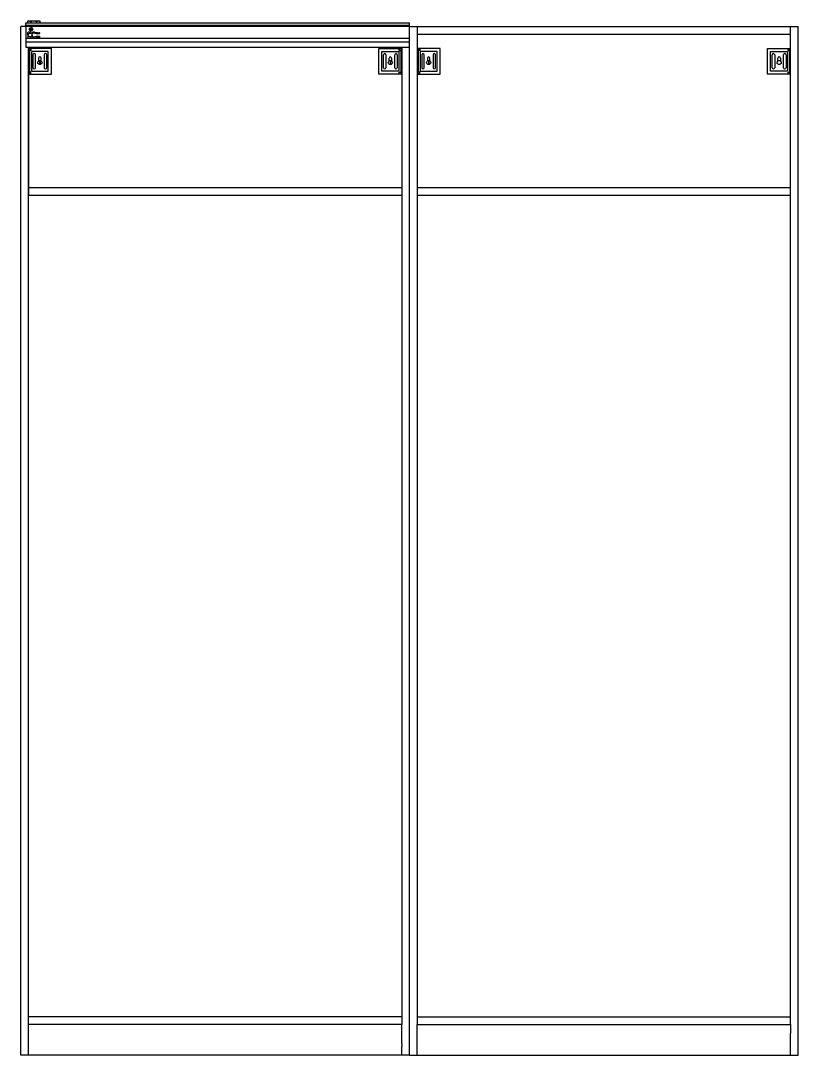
# Model space of a CAD drawing. Header units: centimetres. Extents: x -42 to 1204, y -514 to 706.
# Drawn here: x 696.1 to 848.1, y -20.1 to 182.2 of the extents above; entities that cross this region are included whole.
import ezdxf

# ---------------------------------------------------------------- set-up
doc = ezdxf.new("R2010")
doc.units = ezdxf.units.CM
doc.header["$MEASUREMENT"] = 0

# ---------------------------------------------------------------- blocks, each defined once
blk = doc.blocks.new('vite 4')
for p, q in [((879.17, 414.21), (879.17, 414.91)), ((879.4, 415.14), (879.92, 415.14)), ((880.51, 414.49), (880.51, 414.57)), ((880.51, 414.21), (880.51, 414.49)), ((881.96, 414.54), (882.52, 414.61)), ((882.07, 414.87), (882.64, 414.87)), ((882.52, 414.61), (882.73, 414.67)), ((879.17, 414.21), (879.17, 413.52)), ((879.4, 413.29), (879.92, 413.29)), ((880.51, 414.22), (880.51, 413.94)), ((880.51, 413.94), (880.51, 413.85)), ((881.96, 413.89), (882.52, 413.82)), ((882.07, 413.56), (882.64, 413.56)), ((882.52, 413.82), (882.73, 413.76))]:
    blk.add_line(p, q)
for points in [[(880.21, 415.02, -0.08059), (881.06, 415.1, -0.046169), (881.19, 415.07), (881.98, 414.89, 0.09959), (882.08, 414.87)], [(880.74, 414.8, -0.006174), (880.79, 414.79, -0.006174)], [(880.79, 414.79), (881.72, 414.58, 0.080399), (881.96, 414.54)], [(880.21, 413.4, 0.08059), (881.06, 413.32, 0.046169), (881.19, 413.35), (881.98, 413.54, -0.09959), (882.08, 413.56)], [(880.74, 413.62, 0.006174), (880.79, 413.63, 0.006174)], [(880.79, 413.63), (881.72, 413.85, -0.080399), (881.96, 413.89)]]:
    blk.add_lwpolyline(points, format="xyb")
for points in [[(881.19, 415.07), (881.19, 415.07)], [(881.19, 413.35), (881.19, 413.35)]]:
    blk.add_lwpolyline(points, close=True)
blk.add_circle((879.86, 414.18), 0.554)
for centre, radius, start, end in [((879.44, 414.87), 0.267, 97.5146, 172.4854), ((879.89, 414.87), 0.267, 33.7817, 82.4854), ((880.16, 415.05), 0.0548, 209.7355, 324.364), ((880.22, 415), 0.0212, 108.5166, 139.8301), ((880.78, 414.54), 0.267, 97.5146, 172.4854), ((882.64, 414.75), 0.118, 315.4887, 92.2296), ((879.44, 413.55), 0.267, 187.5146, 262.4854), ((879.89, 413.55), 0.267, 277.5146, 326.2183), ((880.16, 413.38), 0.0548, 35.636, 150.2645), ((880.22, 413.42), 0.0212, 220.1699, 251.4834), ((880.78, 413.89), 0.267, 187.5146, 262.4854), ((882.64, 413.68), 0.118, 267.7704, 44.5113)]:
    blk.add_arc(centre, radius, start, end)

msp = doc.modelspace()

# ---------------------------------------------------------------- linework, layer by layer
for p, q in [((697.51, 181.84), (697.51, 182.24)), ((697.51, 182.24), (699.85, 182.24)), ((699.85, 182.24), (699.85, 181.84)), ((696.12, -20.11), (696.12, 181.09)), ((772.12, 181.09), (696.12, 181.09)), ((697.12, 181.09), (697.12, 181.84)), ((697.12, 181.84), (772.12, 181.84)), ((697.12, 181.34), (772.12, 181.34)), ((697.12, 181.09), (697.12, 178.84)), ((697.93, 180.7), (698, 180.77)), ((698.07, 180.56), (697.93, 180.7)), ((697.93, 180.42), (698.07, 180.56)), ((698, 180.35), (697.93, 180.42)), ((698, 180.77), (698.14, 180.63)), ((698.14, 180.49), (698, 180.35)), ((698.21, 182.09), (698.01, 182.09)), ((698.01, 181.99), (698.01, 182.09)), ((698.01, 181.99), (698.21, 181.99)), ((698.14, 180.63), (698.28, 180.78)), ((698.29, 180.35), (698.14, 180.49)), ((698.21, 181.99), (698.21, 182.09)), ((698.35, 180.71), (698.21, 180.57)), ((698.21, 180.57), (698.35, 180.43)), ((698.28, 180.78), (698.35, 180.71)), ((698.35, 180.43), (698.29, 180.35)), ((699.35, 182.09), (699.15, 182.09)), ((699.15, 181.99), (699.15, 182.09)), ((699.15, 181.99), (699.35, 181.99)), ((699.35, 181.99), (699.35, 182.09)), ((699.35, 181.84), (699.85, 181.84)), ((772.12, 181.09), (772.12, 181.84)), ((772.12, -14.11), (772.12, 181.09)), ((772.12, 181.09), (848.12, 181.09)), ((772.12, -14.11), (772.12, 181.09)), ((773.62, 181.09), (773.62, 180.71)), ((773.62, 180.71), (773.62, -13.2)), ((846.62, 180.5), (846.62, 181.09)), ((846.62, 132.66), (846.62, 180.5)), ((848.12, -20.11), (848.12, 181.09)), ((697.12, 178.84), (772.12, 178.84)), ((697.12, 178.84), (697.12, 178.09)), ((697.12, 178.09), (772.12, 178.09)), ((697.12, 178.09), (697.12, 177.09)), ((773.62, 179.59), (846.62, 179.59)), ((773.62, 179.59), (773.62, 176.79)), ((775.72, 179.61), (775.72, 179.59)), ((697.12, 177.09), (772.12, 177.09)), ((697.62, 132.66), (697.62, 177.09)), ((697.62, 177.09), (697.62, 149.59)), ((702.12, 176.79), (697.62, 176.79)), ((697.82, 176.79), (697.82, 171.79)), ((698.12, 176.39), (697.82, 176.39)), ((698.12, 176.39), (698.12, 176.79)), ((698.12, 176.79), (698.12, 176.39)), ((702.12, 171.79), (702.12, 176.79)), ((766.12, 171.79), (766.12, 176.79)), ((766.12, 176.79), (770.62, 176.79)), ((766.72, 176.19), (767.26, 176.19)), ((770.12, 176.39), (770.12, 176.79)), ((770.12, 176.79), (770.12, 176.39)), ((770.12, 176.39), (770.42, 176.39)), ((770.42, 176.79), (770.42, 171.79)), ((770.62, 177.09), (770.62, -13.2)), ((778.12, 176.79), (773.62, 176.79)), ((773.82, 176.79), (773.82, 171.79)), ((774.12, 176.39), (773.82, 176.39)), ((774.12, 176.39), (774.12, 176.79)), ((774.12, 176.79), (774.12, 176.39)), ((777.52, 176.19), (776.98, 176.19)), ((778.12, 171.79), (778.12, 176.79)), ((842.12, 171.79), (842.12, 176.79)), ((842.12, 176.79), (846.62, 176.79)), ((842.72, 176.19), (843.26, 176.19)), ((846.12, 176.39), (846.12, 176.79)), ((846.12, 176.79), (846.12, 176.39)), ((846.12, 176.39), (846.42, 176.39)), ((846.42, 176.79), (846.42, 171.79)), ((698.51, 175.54), (698.51, 173.04)), ((699.01, 173.04), (699.01, 175.54)), ((699.62, 174.89), (699.62, 174.36)), ((699.82, 174.45), (699.82, 173.65)), ((699.92, 174.45), (699.92, 173.65)), ((700.12, 174.36), (700.12, 174.89)), ((700.73, 175.54), (700.73, 173.04)), ((701.23, 173.04), (701.23, 175.54)), ((767.01, 173.04), (767.01, 175.54)), ((767.51, 175.54), (767.51, 173.04)), ((768.13, 174.36), (768.13, 174.89)), ((768.33, 174.45), (768.33, 173.65)), ((768.43, 174.45), (768.43, 173.65)), ((768.63, 174.89), (768.63, 174.36)), ((769.23, 173.04), (769.23, 175.54)), ((769.73, 175.54), (769.73, 173.04)), ((774.51, 175.54), (774.51, 173.04)), ((775.01, 173.04), (775.01, 175.54)), ((775.62, 174.89), (775.62, 174.36)), ((775.82, 174.45), (775.82, 173.65)), ((775.92, 174.45), (775.92, 173.65)), ((776.12, 174.36), (776.12, 174.89)), ((776.73, 175.54), (776.73, 173.04)), ((777.23, 173.04), (777.23, 175.54)), ((843.01, 173.04), (843.01, 175.54)), ((843.51, 175.54), (843.51, 173.04)), ((844.13, 174.36), (844.13, 174.89)), ((844.63, 174.89), (844.63, 174.36)), ((845.23, 173.04), (845.23, 175.54)), ((845.73, 175.54), (845.73, 173.04)), ((698.12, 172.19), (697.82, 172.19)), ((698.12, 171.79), (698.12, 172.19)), ((698.12, 171.79), (698.12, 172.19)), ((770.12, 171.79), (770.12, 172.19)), ((770.12, 171.79), (770.12, 172.19)), ((770.12, 172.19), (770.42, 172.19)), ((774.12, 172.19), (773.82, 172.19)), ((774.12, 171.79), (774.12, 172.19)), ((774.12, 171.79), (774.12, 172.19)), ((846.12, 171.79), (846.12, 172.19)), ((846.12, 171.79), (846.12, 172.19)), ((846.12, 172.19), (846.42, 172.19)), ((697.62, 171.79), (697.82, 171.79)), ((697.82, 171.79), (698.12, 171.79)), ((698.12, 171.79), (702.12, 171.79)), ((770.12, 171.79), (766.12, 171.79)), ((770.42, 171.79), (770.12, 171.79)), ((770.62, 171.79), (770.42, 171.79)), ((773.62, 171.79), (773.82, 171.79)), ((773.82, 171.79), (774.12, 171.79)), ((774.12, 171.79), (778.12, 171.79)), ((846.12, 171.79), (842.12, 171.79)), ((846.42, 171.79), (846.12, 171.79)), ((846.62, 171.79), (846.42, 171.79)), ((697.62, 149.59), (770.62, 149.59)), ((697.62, 149.59), (697.62, 148.09)), ((697.62, 148.09), (770.62, 148.09)), ((773.62, 149.59), (846.62, 149.59)), ((773.62, 148.09), (846.62, 148.09)), ((697.62, 131.16), (697.62, 132.66)), ((846.62, 131.16), (846.62, 132.66)), ((697.62, 84.24), (697.62, 131.16)), ((846.62, 84.24), (846.62, 131.16)), ((697.62, 82.74), (697.62, 84.24)), ((846.62, 82.74), (846.62, 84.24)), ((697.62, 35.81), (697.62, 82.74)), ((846.62, 35.81), (846.62, 82.74)), ((697.62, 34.31), (697.62, 35.81)), ((846.62, 34.31), (846.62, 35.81)), ((697.62, -20.11), (697.62, 34.31)), ((846.62, -13.2), (846.62, 34.31)), ((770.62, -12.61), (697.62, -12.61)), ((770.62, -14.11), (697.62, -14.11)), ((770.62, -13.2), (770.62, -13.53)), ((770.62, -13.53), (770.62, -14.11)), ((770.62, -15.84), (770.62, -14.11)), ((772.12, -20.11), (772.12, -14.11)), ((772.12, -20.11), (772.12, -14.11)), ((773.62, -12.61), (846.62, -12.61)), ((773.62, -13.2), (773.62, -13.53)), ((773.62, -13.53), (773.62, -14.11)), ((773.62, -14.11), (846.62, -14.11)), ((773.62, -15.84), (773.62, -14.11)), ((842.12, -12.61), (843.12, -12.61)), ((842.92, -12.61), (843.12, -12.61)), ((843.12, -12.61), (846.62, -12.61)), ((846.62, -13.53), (846.62, -13.2)), ((846.62, -14.11), (846.62, -13.53)), ((846.62, -14.11), (846.62, -15.84)), ((846.62, -14.11), (846.62, -15.84)), ((770.62, -17.88), (770.62, -15.84)), ((773.62, -16.34), (773.62, -15.84)), ((846.62, -20.11), (846.62, -15.84)), ((846.62, -20.11), (846.62, -15.84)), ((770.62, -17.88), (770.62, -18.38)), ((773.62, -17.88), (773.62, -16.34)), ((773.62, -18.38), (773.62, -17.88)), ((848.12, -16.31), (848.12, -16.21)), ((848.12, -16.61), (848.12, -16.31)), ((848.12, -16.71), (848.12, -16.61)), ((772.12, -20.11), (696.12, -20.11)), ((770.62, -20.11), (770.62, -18.38)), ((772.12, -20.11), (848.12, -20.11)), ((773.62, -20.11), (773.62, -18.38))]:
    msp.add_line(p, q)
for points in [[(698.22, 172.39), (701.52, 172.39), (701.52, 176.19), (698.22, 176.19)], [(770.02, 172.39), (766.72, 172.39), (766.72, 176.19), (770.02, 176.19)], [(774.22, 172.39), (777.52, 172.39), (777.52, 176.19), (774.22, 176.19)], [(846.02, 172.39), (842.72, 172.39), (842.72, 176.19), (846.02, 176.19)]]:
    msp.add_lwpolyline(points, close=True)
for centre, radius in [((698.14, 180.57), 0.35), ((699.87, 174.05), 0.4), ((768.38, 174.05), 0.4), ((775.87, 174.05), 0.4), ((844.38, 174.05), 0.4)]:
    msp.add_circle(centre, radius)
for centre, start, end in [((698.76, 175.54), 0, 180), ((699.87, 174.89), 0, 180), ((700.98, 175.54), 0, 180), ((767.26, 175.54), 0, 180), ((768.38, 174.89), 0, 180), ((769.48, 175.54), 0, 180), ((774.76, 175.54), 0, 180), ((775.87, 174.89), 0, 180), ((776.98, 175.54), 0, 180), ((843.26, 175.54), 0, 180), ((844.38, 174.89), 0, 180), ((845.48, 175.54), 0, 180), ((698.76, 173.04), 180, 0), ((700.98, 173.04), 180, 0), ((767.26, 173.04), 180, 0), ((769.48, 173.04), 180, 0), ((774.76, 173.04), 180, 0), ((776.98, 173.04), 180, 0), ((843.26, 173.04), 180, 0), ((845.48, 173.04), 180, 0)]:
    msp.add_arc(centre, 0.25, start, end)

# ---------------------------------------------------------------- block references
at = {"xscale": 0.6591740504614414, "yscale": 0.6591740504614414, "zscale": 0.6591740504614414}
msp.add_blockref('vite 4', (117.98, -93.58), dxfattribs=at)

doc.saveas('drawing.dxf')
